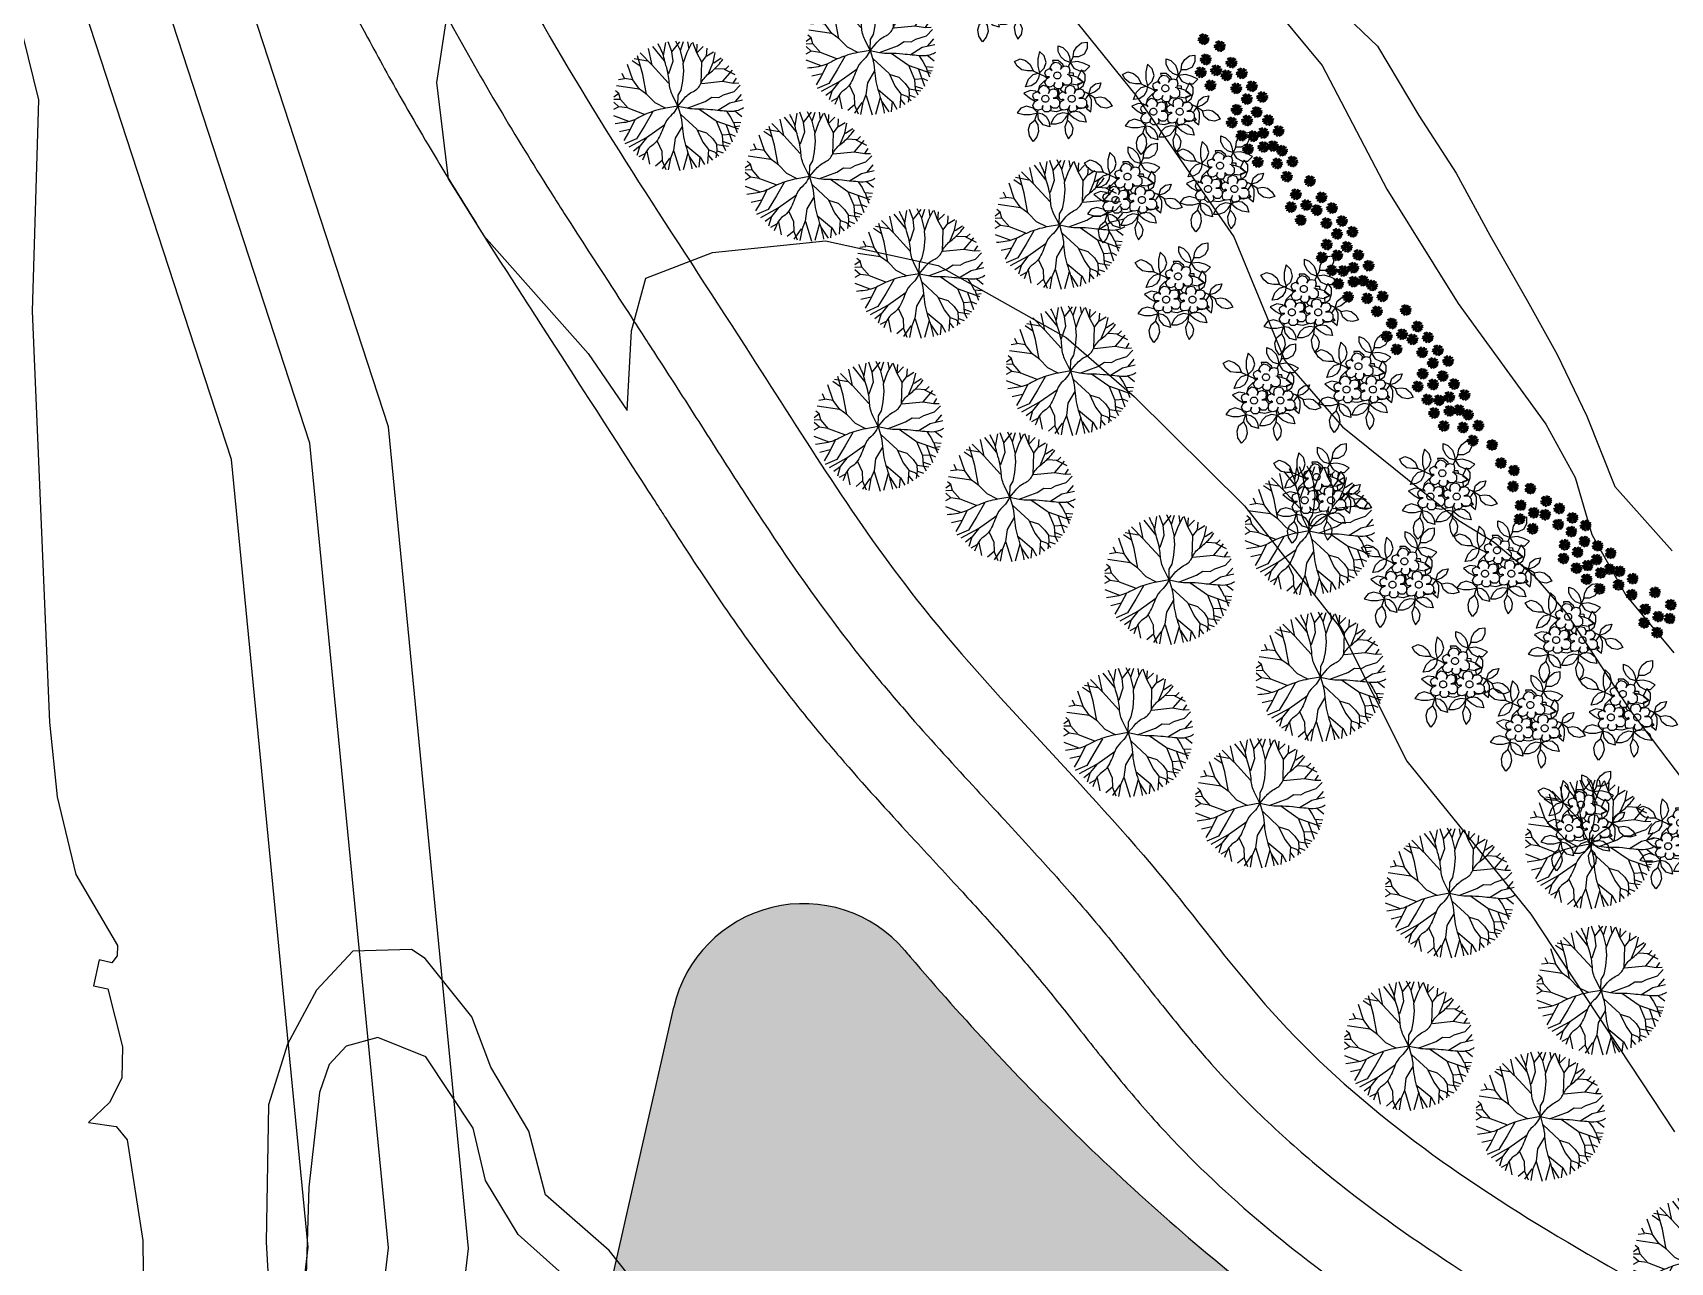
# Model space of a CAD drawing. Header units: millimetres. Extents: x 1101 to 4203, y 1053 to 1744.
# Drawn here: x 1192.8 to 1254.4, y 1559.6 to 1605.9 of the extents above; entities that cross this region are included whole.
import ezdxf

# ---------------------------------------------------------------- set-up
doc = ezdxf.new("R2010")
doc.units = ezdxf.units.MM
for name, color, linetype in [('01_Fina', 7, 'Continuous'), ('03_Gruesa', 7, 'Continuous'), ('NEW_PLANTS', 7, 'Continuous')]:
    doc.layers.add(name, color=color, linetype=linetype)
doc.styles.get("Standard").update_dxf_attribs({"font": 'arial.ttf'})

# ---------------------------------------------------------------- blocks, each defined once
blk = doc.blocks.new('shrubs1')
at = {"color": 70}
for points in [[(4340.8, 952, -0.243115), (4338.9, 955.2, -0.399574), (4342.1, 953.4, -0.151757), (4340.5, 953.9, -0.102993), (4340.8, 952, 4.231592)], [(4343.5, 951.8, -0.243115), (4341, 956.5, -0.399574), (4345.5, 953.8, -0.151757), (4343.2, 954.6, -0.102993), (4343.5, 951.8, 4.231592)], [(4344.5, 955, -0.243115), (4344.4, 958.8, -0.399574), (4346.3, 955.6, -0.151757), (4345.2, 956.8, -0.102993), (4344.5, 955, 4.231592)], [(4347, 950.2, -0.338305), (4347.7, 953.8, -0.306628), (4349.1, 949.7, -0.198031), (4347.9, 952, -0.284575), (4347, 950.2, 2.19888)], [(4349.4, 953.6, -0.243115), (4351.5, 958.5, -0.399574), (4352.1, 953.3, -0.151757), (4351.3, 955.6, -0.102993), (4349.4, 953.6, 4.231592)], [(4351.4, 952, -0.243115), (4354.6, 953.9, -0.399574), (4352.8, 950.6, -0.151757), (4353.3, 952.3, -0.102993), (4351.4, 952, 4.231592)], [(4353.6, 954.2, -0.243115), (4356.8, 956, -0.399574), (4355.1, 952.8, -0.151757), (4355.5, 954.4, -0.102993), (4353.6, 954.2, 4.231592)], [(4341.3, 946.2, -0.243115), (4336, 947.1, -0.399574), (4341, 948.9, -0.151757), (4338.9, 947.7, -0.102993), (4341.3, 946.2, 4.231592)], [(4339.9, 942.8, -0.243115), (4336.2, 942.8, -0.399574), (4339.3, 944.7, -0.151757), (4338.1, 943.6, -0.102993), (4339.9, 942.8, 4.231592)], [(4344.3, 940.9, -0.243115), (4340.3, 937.4, -0.399574), (4341.9, 942.4, -0.151757), (4341.7, 940, -0.102993), (4344.3, 940.9, 4.231592)], [(4343.5, 944.2, -0.243115), (4340.3, 942.3, -0.399574), (4342, 945.6, -0.151757), (4341.5, 943.9, -0.102993), (4343.5, 944.2, 4.231592)], [(4343.6, 948, -0.243115), (4340.4, 949.8, -0.399574), (4344, 949.9, -0.151757), (4342.4, 949.5, -0.102993), (4343.6, 948, 4.231592)], [(4346.3, 943.4, -0.338305), (4343, 941.8, -0.306628), (4345.4, 945.5, -0.198031), (4344.3, 943.1, -0.284575), (4346.3, 943.4, 2.19888)], [(4347.4, 937.5, -0.243115), (4345.6, 934.3, -0.399574), (4345.5, 937.9, -0.151757), (4345.9, 936.3, -0.102993), (4347.4, 937.5, 4.231592)], [(4350.4, 941.8, -0.243115), (4350.4, 938.1, -0.399574), (4348.5, 941.2, -0.151757), (4349.7, 940, -0.102993), (4350.4, 941.8, 4.231592)], [(4352.1, 938.3, -0.243115), (4352.1, 934.6, -0.399574), (4350.2, 937.7, -0.151757), (4351.4, 936.5, -0.102993), (4352.1, 938.3, 4.231592)], [(4351.8, 944.5, -0.243115), (4355.1, 942.6, -0.399574), (4351.4, 942.6, -0.151757), (4353, 942.9, -0.102993), (4351.8, 944.5, 4.231592)], [(4353.3, 941.7, -0.243115), (4356, 937.1, -0.399574), (4351.4, 939.6, -0.151757), (4353.7, 938.9, -0.102993), (4353.3, 941.7, 4.231592)], [(4352.8, 947.4, -0.338305), (4356.3, 946, -0.306628), (4352, 945.3, -0.198031), (4354.5, 946.1, -0.284575), (4352.8, 947.4, 2.19888)], [(4354.8, 944.1, -0.243115), (4359.1, 940.9, -0.399574), (4353.9, 941.4, -0.151757), (4356.3, 941.7, -0.102993), (4354.8, 944.1, 4.231592)], [(4355.3, 947.2, -0.243115), (4360.5, 946.2, -0.399574), (4355.6, 944.4, -0.151757), (4357.6, 945.7, -0.102993), (4355.3, 947.2, 4.231592)], [(4356.7, 950.5, -0.243115), (4360.4, 950.5, -0.399574), (4357.2, 948.6, -0.151757), (4358.5, 949.8, -0.102993), (4356.7, 950.5, 4.231592)]]:
    blk.add_lwpolyline(points, format="xyb", dxfattribs=at)
at = {"color": 46, "lineweight": 25}
for points in [[(4348.3, 946.7, 0.082733), (4340.6, 953.7, 20.273115)], [(4348.3, 946.7, 0.118288), (4343.4, 954.5, 14.536196)], [(4348.3, 946.7, -0.116255), (4353.2, 952.1, -0.060372)], [(4349.9, 949.1, 0.052373), (4351.3, 955.5, 35.05362)], [(4348.3, 946.7, 0.071347), (4339, 947.6, 7.890142)], [(4348.3, 946.7, 0.216963), (4341.6, 944.1, -0.417545)], [(4345.8, 936.4, -0.068386), (4348.3, 946.7, 3.442757)], [(4348.3, 946.7, -0.138137), (4358, 949.8, -6.895939)], [(4354.3, 946.2, 0.065358), (4348.3, 946.7, 1.516281)], [(4348.3, 946.7, -0.109166), (4349.7, 940.2, 0.286313)], [(4351.4, 936.7, 0.100215), (4350.9, 939.7, -1.505929)]]:
    blk.add_lwpolyline(points, format="xyb", dxfattribs=at)
for points in [[(4347.2, 953.2), (4345.2, 956.6)], [(4348.3, 946.7), (4348, 951.6)], [(4354.6, 953.5), (4355.4, 954.4)], [(4338.2, 943.6), (4340.3, 943.9)], [(4341.8, 940), (4343.1, 942.4)], [(4346.4, 948.9), (4342.3, 949.6)], [(4348.3, 946.7), (4344.5, 943.3)], [(4353.6, 939.1), (4348.3, 946.7)], [(4353, 943), (4349.9, 944.4)], [(4356.2, 941.8), (4354.5, 942.3)], [(4357.5, 945.6), (4355.4, 945.4)]]:
    blk.add_lwpolyline(points, dxfattribs=at)
at = {"color": 0, "flags": 1}
for tag, p in [('ITEM', (4350.4, 947)), ('SIZE', (4350.4, 945.8))]:
    blk.add_attdef(tag, p, '', height=0.5, dxfattribs=at)
blk = doc.blocks.new('s1')
blk.add_blockref('shrubs1', (0, 0))
blk = doc.blocks.new('shrubs')
at = {"layer": 'NEW_PLANTS', "color": 70, "linetype": 'Continuous'}
for points in [[(4509.71, 912.42), (4509.27, 910.66), (4509.27, 908.89), (4509.71, 907.35), (4510.82, 908.45), (4511.26, 909.78), (4510.82, 911.32)], [(4514.12, 913.75), (4515.23, 913.3), (4516.33, 912.2), (4516.77, 911.1), (4516.99, 909.78), (4515.67, 910.22), (4514.79, 911.1), (4514.12, 912.42)], [(4520.96, 914.63), (4520.96, 913.08), (4520.3, 911.76), (4518.98, 911.1), (4517.65, 911.1), (4517.87, 912.42), (4518.54, 913.53), (4519.64, 914.41)], [(4503.76, 910), (4505.08, 910.66), (4506.4, 910.22), (4507.51, 909.33), (4508.17, 907.79), (4506.85, 907.79), (4505.52, 908.01), (4504.42, 908.89)], [(4521.62, 908.89), (4520.3, 909.55), (4518.76, 910), (4516.99, 909.78), (4517.87, 908.45), (4519.2, 907.79), (4520.52, 907.79)], [(4506.4, 904.04), (4507.07, 905.8), (4508.17, 906.91), (4509.71, 907.35), (4509.49, 906.03), (4508.83, 904.92), (4507.73, 904.26)], [(4518.98, 903.38), (4520.08, 904.26), (4520.52, 905.58), (4520.52, 906.91), (4519.64, 908.01), (4518.73, 906.15), (4520.1, 905.12), (4518.73, 904.64)], [(4524.27, 904.92), (4523.83, 903.6), (4522.73, 902.72), (4521.4, 902.28), (4521.84, 903.82), (4522.95, 904.7)], [(4526.92, 899.41), (4525.59, 898.97), (4524.27, 899.19), (4523.17, 900.07), (4522.73, 901.39), (4524.05, 901.61), (4525.15, 901.39), (4526.25, 900.51)], [(4504.42, 897.86), (4505.96, 897.42), (4507.51, 897.42), (4509.27, 897.86), (4508.17, 898.97), (4506.63, 899.41), (4505.3, 898.97)], [(4512.14, 894.55), (4510.6, 895), (4509.49, 896.32), (4509.27, 897.86), (4510.37, 897.64), (4511.26, 896.98), (4511.92, 895.88)], [(4512.36, 895.22), (4513.68, 895.22), (4515.01, 895.66), (4515.89, 896.54), (4516.55, 897.64), (4515.23, 897.86), (4513.9, 897.42), (4513.02, 896.54)], [(4520.74, 895.66), (4519.2, 895.88), (4517.87, 896.54), (4516.55, 897.64), (4517.87, 898.3), (4519.2, 898.08), (4520.3, 897.2)], [(4508.17, 891.03), (4507.29, 892.35), (4507.07, 893.89), (4507.51, 895.22), (4508.61, 896.1), (4509.27, 895), (4509.49, 893.45), (4509.05, 892.13)], [(4516.55, 891.69), (4517.43, 892.79), (4517.65, 894.11), (4517.21, 895.22), (4516.33, 896.1), (4515.67, 894.55), (4515.89, 893.01)]]:
    blk.add_lwpolyline(points, close=True, dxfattribs=at)
at = {"layer": 'NEW_PLANTS', "color": 30, "linetype": 'Continuous', "true_color": 0xf26722}
blk.add_lwpolyline([(4516.64, 906.81), (4517.3, 906.15), (4517.3, 905.06), (4516.64, 904.4), (4515.76, 904.4), (4515.11, 905.06), (4515.11, 904.18), (4514.67, 903.52), (4513.79, 903.52), (4513.13, 904.18), (4513.35, 905.06), (4513.13, 904.4), (4512.26, 903.96), (4511.38, 904.18), (4510.94, 905.06), (4511.38, 905.93), (4512.04, 906.37), (4511.38, 906.37), (4510.94, 907.25), (4511.16, 907.91), (4512.04, 908.34), (4512.7, 907.91), (4512.26, 908.56), (4512.7, 909.44), (4513.35, 909.88), (4514.23, 909.66), (4514.89, 909), (4514.67, 908.12), (4515.11, 908.78), (4515.76, 909), (4516.64, 908.78), (4516.86, 907.91), (4516.64, 907.03)], dxfattribs=at)
at = {"layer": 'NEW_PLANTS', "color": 70, "linetype": 'Continuous'}
for points in [[(4515.38, 908.87), (4515.23, 909.33), (4514.12, 910.22), (4512.8, 910.22), (4512.94, 909.6)], [(4517.65, 911.1), (4516.51, 908.81)], [(4508.17, 907.79), (4511.04, 906.47), (4511.57, 906.06)], [(4511.15, 905.48), (4510.82, 905.36), (4509.71, 904.26), (4509.29, 902.8)], [(4512.61, 908.04), (4512.58, 907.98)], [(4513.25, 904.76), (4513.28, 904.74)], [(4515.65, 904.51), (4515.23, 904.26), (4515.11, 904.26)], [(4517.1, 904.86), (4517.21, 904.7), (4518.76, 904.48), (4520.08, 905.14), (4518.76, 906.25), (4517.63, 906.63), (4516.28, 906.94)], [(4516.73, 907.38), (4517.65, 907.35), (4517.7, 906.63), (4516.76, 906.69)], [(4509.02, 902.78), (4508.83, 902.94), (4507.51, 903.16), (4505.96, 902.5), (4507.29, 901.39), (4508.74, 900.56)], [(4511.78, 903.65), (4511.92, 903.82), (4511.94, 904.04)], [(4513.48, 903.84), (4513.12, 903.47)], [(4513.13, 903.47), (4513.24, 903.6)], [(4514.03, 901.09), (4514.12, 901.17), (4514.34, 902.72), (4514.11, 903.52)], [(4514.52, 903.52), (4515.14, 902.77)], [(4515.42, 900.83), (4515.23, 901.17)], [(4518.78, 903.4), (4518.09, 903.48)], [(4518.37, 903.26), (4518.15, 903.21)], [(4522.73, 901.39), (4520.96, 902.5), (4520.15, 902.86)], [(4520.8, 899.88), (4521.27, 899.28), (4520.74, 898.97), (4521.84, 898.08), (4522.06, 899.63), (4522.06, 900.95), (4521.4, 902.28), (4520.74, 901.39), (4520.52, 900.95)], [(4508.61, 896.1), (4509.35, 898.5)], [(4515.25, 898.56), (4515.23, 898.53), (4513.68, 898.08), (4512.14, 898.3), (4512.11, 898.33)], [(4514.45, 900.25), (4514.6, 900.19)], [(4516.33, 896.1), (4516.55, 897.86), (4516.35, 898.68)], [(4516.8, 899.33), (4516.75, 899.35)], [(4520.8, 899.76), (4521.18, 899.19), (4519.42, 898.75), (4518.57, 898.85)]]:
    blk.add_lwpolyline(points, dxfattribs=at)
at = {"layer": 'NEW_PLANTS', "color": 30, "linetype": 'Continuous', "true_color": 0xf26722}
for points in [[(4509.41, 900.89), (4508.53, 900.89), (4508.1, 901.77), (4508.31, 902.43), (4509.19, 902.87), (4509.85, 902.43), (4509.41, 903.08), (4509.85, 903.96), (4510.51, 904.4), (4511.38, 904.18), (4512.04, 903.3), (4511.82, 902.43), (4512.26, 903.3), (4512.92, 903.52), (4513.79, 903.3), (4514.01, 902.43), (4513.79, 901.55), (4512.92, 901.33), (4513.79, 901.33), (4514.45, 900.67), (4514.45, 899.58), (4513.79, 898.92), (4512.92, 898.92), (4512.26, 899.58), (4512.48, 898.7), (4511.82, 898.04), (4510.94, 898.04), (4510.29, 898.7), (4510.51, 899.58), (4510.29, 898.7), (4509.41, 898.48), (4508.53, 898.7), (4508.1, 899.58), (4508.53, 900.46)], [(4515.54, 900.89), (4514.67, 900.89), (4514.23, 901.77), (4514.45, 902.43), (4515.33, 902.87), (4515.98, 902.43), (4515.76, 903.08), (4515.98, 903.96), (4516.86, 904.4), (4517.74, 904.18), (4518.17, 903.3), (4517.95, 902.43), (4518.39, 903.3), (4519.27, 903.52), (4519.93, 903.3), (4520.36, 902.43), (4519.93, 901.55), (4519.05, 901.33), (4520.15, 901.33), (4520.8, 900.67), (4520.8, 899.58), (4520.15, 898.92), (4519.05, 898.92), (4518.39, 899.58), (4518.61, 898.7), (4517.95, 898.04), (4517.08, 898.04), (4516.64, 898.7), (4516.86, 899.58), (4516.42, 898.7), (4515.54, 898.48), (4514.67, 898.7), (4514.45, 899.58), (4514.67, 900.46)]]:
    blk.add_lwpolyline(points, close=True, dxfattribs=at)
for points in [[(4513.1, 906.71, -0.098476), (4513.16, 907.03, -0.098485), (4513.34, 907.29, -0.098498), (4513.61, 907.47, -0.098507), (4513.93, 907.54, -0.098507), (4514.24, 907.47, -0.098498), (4514.51, 907.29, -0.098485), (4514.69, 907.03, -0.098476), (4514.75, 906.71, -0.098476), (4514.69, 906.39, -0.098485), (4514.51, 906.12, -0.098498), (4514.24, 905.94, -0.098507), (4513.93, 905.88, -0.098507), (4513.61, 905.94, -0.098498), (4513.34, 906.12, -0.098485), (4513.16, 906.39, -0.098476)], [(4510.27, 901.17, -0.098476), (4510.33, 901.49, -0.098485), (4510.51, 901.76, -0.098498), (4510.78, 901.94, -0.098507), (4511.1, 902, -0.098507), (4511.42, 901.94, -0.098498), (4511.68, 901.76, -0.098485), (4511.86, 901.49, -0.098476), (4511.93, 901.17, -0.098476), (4511.86, 900.86, -0.098485), (4511.68, 900.59, -0.098498), (4511.42, 900.41, -0.098507), (4511.1, 900.34, -0.098507), (4510.78, 900.41, -0.098498), (4510.51, 900.59, -0.098485), (4510.33, 900.86, -0.098476)], [(4516.51, 901.17, -0.098476), (4516.57, 901.49, -0.098485), (4516.75, 901.76, -0.098498), (4517.02, 901.94, -0.098507), (4517.34, 902, -0.098507), (4517.66, 901.94, -0.098498), (4517.93, 901.76, -0.098485), (4518.11, 901.49, -0.098476), (4518.17, 901.17, -0.098476), (4518.11, 900.86, -0.098485), (4517.93, 900.59, -0.098498), (4517.66, 900.41, -0.098507), (4517.34, 900.34, -0.098507), (4517.02, 900.41, -0.098498), (4516.75, 900.59, -0.098485), (4516.57, 900.86, -0.098476)]]:
    blk.add_lwpolyline(points, format="xyb", close=True, dxfattribs=at)
blk = doc.blocks.new('tree9')
at = {"color": 106}
for p, q in [((948.46, 449.12), (946.24, 451.41)), ((948.53, 449.07), (947.84, 452.26)), ((950.91, 449.87), (948.69, 452.66)), ((950.75, 450.95), (951.14, 453.4)), ((952.34, 451.69), (951.65, 453.57)), ((952.34, 451.63), (953.87, 453.57)), ((952.56, 449.81), (952.34, 451.63)), ((953.99, 451.86), (953.08, 453.69)), ((953.99, 451.86), (954.56, 453.63)), ((954.56, 449.53), (953.99, 451.86)), ((954.5, 449.41), (955.3, 451.58)), ((955.3, 451.58), (956.21, 453.34)), ((955.64, 452.2), (955.41, 453.57)), ((957.12, 451.41), (956.38, 453.4)), ((957.12, 451.41), (957.24, 453.12)), ((957.12, 451.41), (958.38, 452.66)), ((958.09, 449.64), (957.12, 451.41)), ((959, 450.84), (959.11, 452.31)), ((959.06, 450.84), (960.36, 451.63)), ((960.31, 449.58), (960.71, 451.47)), ((944.82, 446.22), (943.8, 449.19)), ((946.24, 448.84), (944.71, 449.87)), ((947.61, 449.81), (945.05, 450.27)), ((946.75, 447.25), (945.73, 450.84)), ((951.71, 445.6), (948.53, 449.07)), ((951.77, 447.47), (952.56, 449.81)), ((954.62, 447.99), (954.5, 449.41)), ((957.97, 445.49), (958.09, 449.64)), ((958.09, 449.64), (959, 450.84)), ((959.4, 447.42), (960.31, 449.58)), ((960.42, 449.53), (961.85, 450.44)), ((960.71, 448.44), (962.76, 448.33)), ((962.42, 448.28), (964.47, 447.25)), ((962.76, 448.33), (963.33, 448.9)), ((946.02, 444.46), (941.69, 445.09)), ((943.23, 446.39), (942.03, 446.22)), ((943.23, 446.46), (942.77, 447.47)), ((944.82, 446.22), (943.23, 446.46)), ((946.07, 444.46), (944.82, 446.22)), ((947.44, 443.43), (946.75, 447.25)), ((954.1, 444.23), (954.44, 445.94)), ((954.44, 445.94), (954.62, 447.99)), ((958.09, 445.54), (962.07, 445.94)), ((962.07, 445.94), (964.18, 445.6)), ((962.14, 445.94), (964.01, 448.11)), ((964.18, 445.6), (964.81, 446.57)), ((964.18, 445.6), (965.26, 445.65)), ((964.36, 444), (965.49, 445.2)), ((942.09, 443.6), (941.12, 442.87)), ((942.42, 442.46), (941.12, 442.41)), ((942.14, 441.05), (941.12, 441.95)), ((942.09, 443.6), (941.46, 444.12)), ((942.42, 442.46), (942.09, 443.6)), ((943.91, 440.76), (942.42, 442.46)), ((947.5, 443.43), (946.07, 444.46)), ((949.09, 441.78), (947.5, 443.43)), ((953.48, 441.27), (953.53, 443.27)), ((953.53, 443.27), (954.1, 444.23)), ((955.3, 440.76), (958.77, 442.06)), ((958.77, 442.06), (960.03, 442.87)), ((960.03, 442.87), (961.39, 442.81)), ((961.39, 442.81), (962.3, 443.32)), ((962.3, 443.32), (964.36, 444)), ((963.5, 441.78), (965.95, 442.35)), ((964.58, 442.06), (965.77, 443.43)), ((942.09, 441.05), (941.06, 440.48)), ((944.02, 438.19), (941.17, 439.27)), ((943.8, 440.81), (942.14, 441.05)), ((947.04, 439.56), (943.91, 440.76)), ((948.58, 440.02), (947.1, 437.45)), ((951.08, 440.76), (949.09, 441.78)), ((954.05, 439.56), (957.12, 436.72)), ((957.52, 440.65), (960.88, 438.31)), ((961.17, 440.36), (963.5, 441.78)), ((962.87, 440.19), (963.61, 439.05)), ((963.61, 439.05), (964.12, 438.08)), ((964.41, 440.3), (965.83, 439.16)), ((944.25, 436.66), (942.26, 436.2)), ((943.96, 436.08), (943.06, 434.55)), ((945.28, 438.59), (943.96, 436.08)), ((947.1, 437.45), (945.5, 434.83)), ((950.97, 437.57), (947.44, 435.07)), ((954.33, 437.23), (952.97, 434.95)), ((957.12, 436.72), (958.32, 434.21)), ((957.17, 436.6), (959, 436.03)), ((959, 436.03), (960.25, 434.83)), ((960.88, 438.31), (962.01, 435.58)), ((961, 438.25), (965.15, 436.77)), ((962.07, 435.64), (963.67, 435.75)), ((962.82, 437.57), (963.95, 434.26)), ((963.67, 435.75), (964.52, 435.35)), ((964.12, 438.08), (965.61, 437.97)), ((964.23, 438.08), (964.47, 437.23)), ((964.47, 437.23), (965.44, 437.34)), ((964.47, 437.23), (964.92, 436.08)), ((945.5, 434.83), (943.28, 433.86)), ((947.38, 435.07), (944.02, 433.24)), ((946.18, 433.42), (944.93, 432.5)), ((946.18, 433.47), (945.61, 431.64)), ((947.44, 435.07), (946.18, 433.47)), ((947.5, 432.45), (948.01, 429.94)), ((949.49, 434.43), (950.4, 432.5)), ((950.4, 432.5), (950.46, 430.68)), ((952.68, 432.61), (952.05, 431.13)), ((952.97, 434.95), (952.68, 432.61)), ((952.73, 432.5), (953.87, 428.74)), ((955.02, 433.64), (957.75, 431.36)), ((958.32, 434.21), (959.4, 432.78)), ((959.4, 432.78), (959.22, 430.1)), ((959.46, 432.73), (960.54, 432.33)), ((960.25, 434.83), (960.93, 433.81)), ((961, 432.56), (960.82, 431.19)), ((960.93, 433.81), (961, 432.56)), ((961, 433.75), (963.22, 433.42)), ((961.05, 432.56), (962.19, 432.16)), ((962.01, 435.58), (962.14, 433.7)), ((962.14, 433.7), (962.7, 432.61)), ((962.19, 434.32), (963.55, 433.86)), ((947.15, 431.99), (945.96, 431.36)), ((950.46, 430.68), (949.21, 429.6)), ((951.88, 431.13), (950.46, 429.09)), ((950.46, 430.62), (951.14, 428.97)), ((952.05, 431.13), (951.65, 428.85)), ((955.41, 432.1), (954.5, 428.85)), ((955.7, 431.42), (957.06, 429.31)), ((957.75, 431.36), (957.52, 429.37)), ((957.81, 431.31), (958.6, 429.88)), ((959.4, 431.64), (960.14, 430.74)), ((960.54, 432.33), (961.39, 431.48))]:
    blk.add_line(p, q, dxfattribs=at)
for points in [[(953.51, 441.18), (952.47, 443.26, -0.10411), (951.83, 445.71, 0.032984), (951.65, 447.25, 0.034072), (951.2, 449.01, -0.030956), (950.8, 450.55, 0.076171), (950.29, 451.98, -0.026216), (949.72, 453.17, 1.568784)], [(953.51, 441.18), (954.56, 442.46, -0.107856), (956.49, 444, 0.175024), (957.92, 445.49, -0.125464), (959.4, 447.36, 0.043348), (961.28, 449.07, 0.04978), (962.14, 450.21, -8.896609)], [(953.51, 441.18), (951.14, 440.76, 0.029099), (949.21, 440.3, 0.05336), (945.96, 438.94, -0.09082), (943.06, 437.97, -0.003401), (941.41, 437.74, 1.084963)], [(953.51, 441.18), (953.13, 440.53, -0.07796), (952.05, 439.22, 0.120857), (950.91, 437.57, -0.011392), (950.29, 436.03, -0.038005), (949.54, 434.61, -0.112949), (948.46, 433.53, 0.14803), (947.27, 432.16, 0.020427), (946.7, 430.74, 1.639795)], [(953.51, 441.18), (955.3, 440.81, 0.056937), (957.24, 440.65, -0.035612), (959.79, 440.53, 0.008822), (963.33, 440.19, 0.099585), (965.2, 440.41, 0.073278), (966.12, 440.87, -1.918828)], [(953.51, 441.18), (953.94, 439.67, -0.054456), (954.33, 437.34, 0.065281), (955.13, 433.13, -0.028329), (956.21, 429.09, 4.035528)]]:
    blk.add_lwpolyline(points, format="xyb", dxfattribs=at)
at = {"color": 106, "flags": 1}
for tag, p in [('ITEM', (953.79, 443.71)), ('SIZE', (953.53, 441.16))]:
    blk.add_attdef(tag, p, '', height=2.09, dxfattribs=at)
blk = doc.blocks.new('Borde del rio puyo')
for name, p, xscale, yscale, zscale in [('shrubs', (513.356, 1464.182), 0.1586335689872081, 0.1586335689872081, 0.1586335689872081), ('tree9', (1038.278, 1519.143), 0.1950770953426661, 0.1950770953426661, 0.1950770953426661), ('tree9', (1031.046, 1517.052), 0.1950770953426661, 0.1950770953426661, 0.1950770953426661), ('shrubs', (515.259, 1460.432), 0.1586335689872081, 0.1586335689872081, 0.1586335689872081), ('shrubs', (519.319, 1459.944), 0.1586335689872081, 0.1586335689872081, 0.1586335689872081), ('tree9', (1035.996, 1514.398), 0.1950770953426661, 0.1950770953426661, 0.1950770953426661), ('shrubs', (517.896, 1456.628), 0.1586335689872081, 0.1586335689872081, 0.1586335689872081), ('shrubs', (521.375, 1457.041), 0.1586335689872081, 0.1586335689872081, 0.1586335689872081), ('tree9', (1045.388, 1512.584), 0.1950770953426661, 0.1950770953426661, 0.1950770953426661), ('tree9', (1040.119, 1510.744), 0.1950770953426661, 0.1950770953426661, 0.1950770953426661), ('shrubs', (519.799, 1452.877), 0.1586335689872081, 0.1586335689872081, 0.1586335689872081), ('shrubs', (524.526, 1452.398), 0.1586335689872081, 0.1586335689872081, 0.1586335689872081), ('tree9', (1045.812, 1507.086), 0.1950770953426661, 0.1950770953426661, 0.1950770953426661), ('shrubs', (523.103, 1449.081), 0.1586335689872081, 0.1586335689872081, 0.1586335689872081), ('shrubs', (526.582, 1449.494), 0.1586335689872081, 0.1586335689872081, 0.1586335689872081), ('tree9', (1038.58, 1504.996), 0.1950770953426661, 0.1950770953426661, 0.1950770953426661), ('tree9', (1043.53, 1502.342), 0.1950770953426661, 0.1950770953426661, 0.1950770953426661), ('shrubs', (529.733, 1445.47), 0.1586335689872081, 0.1586335689872081, 0.1586335689872081), ('shrubs', (525.007, 1445.331), 0.1586335689872081, 0.1586335689872081, 0.1586335689872081), ('tree9', (1054.785, 1501.068), 0.1950770953426661, 0.1950770953426661, 0.1950770953426661), ('tree9', (1049.516, 1499.229), 0.1950770953426661, 0.1950770953426661, 0.1950770953426661), ('shrubs', (531.789, 1442.567), 0.1586335689872081, 0.1586335689872081, 0.1586335689872081), ('shrubs', (528.31, 1442.154), 0.1586335689872081, 0.1586335689872081, 0.1586335689872081), ('shrubs', (534.466, 1440.07), 0.1586335689872081, 0.1586335689872081, 0.1586335689872081), ('tree9', (1055.21, 1495.571), 0.1950770953426661, 0.1950770953426661, 0.1950770953426661), ('shrubs', (530.214, 1438.403), 0.1586335689872081, 0.1586335689872081, 0.1586335689872081), ('tree9', (1047.977, 1493.481), 0.1950770953426661, 0.1950770953426661, 0.1950770953426661), ('shrubs', (533.042, 1436.754), 0.1586335689872081, 0.1586335689872081, 0.1586335689872081), ('shrubs', (536.522, 1437.167), 0.1586335689872081, 0.1586335689872081, 0.1586335689872081), ('tree9', (1052.928, 1490.826), 0.1950770953426661, 0.1950770953426661, 0.1950770953426661), ('tree9', (1065.332, 1489.282), 0.1950770953426661, 0.1950770953426661, 0.1950770953426661), ('shrubs', (534.946, 1433.003), 0.1586335689872081, 0.1586335689872081, 0.1586335689872081), ('shrubs', (538.676, 1432.319), 0.1586335689872081, 0.1586335689872081, 0.1586335689872081), ('tree9', (1060.063, 1487.442), 0.1950770953426661, 0.1950770953426661, 0.1950770953426661), ('tree9', (1065.756, 1483.784), 0.1950770953426661, 0.1950770953426661, 0.1950770953426661), ('tree9', (1058.524, 1481.694), 0.1950770953426661, 0.1950770953426661, 0.1950770953426661), ('tree9', (1063.474, 1479.04), 0.1950770953426661, 0.1950770953426661, 0.1950770953426661), ('tree9', (1069.39, 1473.618), 0.1950770953426661, 0.1950770953426661, 0.1950770953426661)]:
    blk.add_blockref(name, p, dxfattribs=dict(xscale=xscale, yscale=yscale, zscale=zscale))
at = {"xscale": 0.01683469536077231, "yscale": 0.01683469536077231, "zscale": 0.01683469536077231}
for p, rotation in [((1162.504, 1596.152), 354.9855783136047), ((1163.113, 1595.89), 354.9855783136047), ((1162.584, 1595.389), 354.9855783136047), ((1162.975, 1594.983), 354.9855783136047), ((1163.551, 1595.273), 354.9855783136047), ((1162.398, 1594.907), 354.9855783136047), ((1162.765, 1594.416), 354.9855783136047), ((1163.366, 1594.791), 354.9855783136047), ((1163.732, 1594.301), 354.9855783136047), ((1163.942, 1594.867), 354.9855783136047), ((1164.318, 1594.382), 354.9855783136047), ((1164.132, 1593.9), 354.9855783136047), ((1164.709, 1593.976), 354.9855783136047), ((1163.747, 1593.499), 354.9855783136047), ((1164.139, 1593.093), 354.9855783136047), ((1164.499, 1593.409), 354.9855783136047), ((1164.93, 1593.107), 354.9855783136047), ((1163.562, 1593.017), 354.9855783136047), ((1163.929, 1592.527), 354.9855783136047), ((1164.361, 1592.504), 354.9855783136047), ((1164.744, 1592.625), 354.9855783136047), ((1165.321, 1592.701), 354.9855783136047), ((1164.175, 1592.022), 354.9855783136047), ((1164.752, 1592.098), 354.9855783136047), ((1165.111, 1592.135), 354.9855783136047), ((1165.451, 1591.957), 354.9855783136047), ((1164.542, 1591.532), 354.9855783136047), ((1165.265, 1591.475), 354.9855783136047), ((1165.842, 1591.551), 354.9855783136047), ((1165.632, 1590.984), 354.9855783136047), ((1166.502, 1590.82), 354.9855783136047), ((1165.973, 1590.319), 354.9855783136047), ((1166.94, 1590.203), 354.9855783136047), ((1165.787, 1589.837), 354.9855783136047), ((1166.364, 1589.913), 354.9855783136047), ((1166.754, 1589.722), 354.9855783136047), ((1167.331, 1589.798), 354.9855783136047), ((1166.154, 1589.347), 354.9855783136047), ((1167.121, 1589.231), 354.9855783136047), ((1167.521, 1588.83), 354.9855783136047), ((1167.707, 1589.312), 354.9855783136047), ((1168.098, 1588.906), 354.9855783136047), ((1167.136, 1588.429), 354.9855783136047), ((1167.888, 1588.34), 354.9855783136047), ((1166.951, 1587.948), 354.9855783136047), ((1167.528, 1588.023), 354.9855783136047), ((1168.133, 1587.556), 354.9855783136047), ((1168.318, 1588.038), 354.9855783136047), ((1168.71, 1587.632), 354.9855783136047), ((1167.318, 1587.457), 354.9855783136047), ((1167.564, 1586.952), 354.9855783136047), ((1167.749, 1587.434), 354.9855783136047), ((1168.141, 1587.028), 354.9855783136047), ((1168.5, 1587.065), 354.9855783136047), ((1167.931, 1586.462), 354.9855783136047), ((1168.654, 1586.405), 354.9855783136047), ((1168.84, 1586.887), 354.9855783136047), ((1169.231, 1586.481), 354.9855783136047), ((1169.021, 1585.915), 354.9855783136047), ((1170.106, 1585.961), 354.9855783136047), ((1169.577, 1585.459), 354.9855783136047), ((1170.544, 1585.344), 354.9855783136047), ((1169.391, 1584.977), 354.9855783136047), ((1169.758, 1584.487), 354.9855783136047), ((1169.968, 1585.053), 354.9855783136047), ((1170.358, 1584.862), 354.9855783136047), ((1170.935, 1584.938), 354.9855783136047), ((1171.311, 1584.452), 354.9855783136047), ((1170.725, 1584.371), 354.9855783136047), ((1171.125, 1583.97), 354.9855783136047), ((1171.702, 1584.046), 354.9855783136047), ((1170.74, 1583.569), 354.9855783136047), ((1171.492, 1583.48), 354.9855783136047), ((1170.555, 1583.088), 354.9855783136047), ((1171.132, 1583.164), 354.9855783136047), ((1171.737, 1582.696), 354.9855783136047), ((1171.922, 1583.178), 354.9855783136047), ((1172.314, 1582.772), 354.9855783136047), ((1170.921, 1582.597), 354.9855783136047), ((1171.168, 1582.092), 354.9855783136047), ((1171.353, 1582.574), 354.9855783136047), ((1171.745, 1582.168), 354.9855783136047), ((1172.104, 1582.205), 354.9855783136047), ((1172.444, 1582.027), 354.9855783136047), ((1171.535, 1581.602), 354.9855783136047), ((1172.258, 1581.545), 354.9855783136047), ((1172.835, 1581.621), 354.9855783136047), ((1172.625, 1581.055), 354.9855783136047), ((1179.058, 1560.271), 11.40241059037434), ((1179.393, 1559.593), 11.40241059037434), ((1179.883, 1559.314), 11.40241059037434), ((1179.842, 1558.712), 11.40241059037434), ((1180.5, 1558.632), 11.40241059037434), ((1180.133, 1558.002), 11.40241059037434), ((1180.624, 1557.723), 11.40241059037434), ((1181.094, 1558.164), 11.40241059037434), ((1181.584, 1557.885), 11.40241059037434), ((1180.092, 1557.487), 11.40241059037434), ((1180.582, 1557.12), 11.40241059037434), ((1181.052, 1557.649), 11.40241059037434), ((1181.543, 1557.283), 11.40241059037434), ((1182.081, 1557.526), 11.40241059037434), ((1182.572, 1557.247), 11.40241059037434), ((1181.784, 1556.518), 11.40241059037434), ((1182.04, 1557.011), 11.40241059037434), ((1182.53, 1556.644), 11.40241059037434), ((1183.029, 1556.476), 11.40241059037434), ((1181.742, 1556.003), 11.40241059037434), ((1182.274, 1556.239), 11.40241059037434), ((1182.987, 1555.961), 11.40241059037434), ((1183.519, 1556.197), 11.40241059037434), ((1182.232, 1555.636), 11.40241059037434), ((1182.611, 1555.222), 11.40241059037434), ((1182.653, 1555.736), 11.40241059037434), ((1183.143, 1555.458), 11.40241059037434), ((1183.477, 1555.595), 11.40241059037434), ((1183.854, 1555.52), 11.40241059037434), ((1184.344, 1555.241), 11.40241059037434), ((1183.102, 1554.855), 11.40241059037434), ((1183.812, 1555.005), 11.40241059037434), ((1184.302, 1554.639), 11.40241059037434), ((1185.183, 1554.727), 11.40241059037434), ((1184.817, 1554.096), 11.40241059037434), ((1185.778, 1554.259), 11.40241059037434), ((1184.775, 1553.582), 11.40241059037434), ((1185.307, 1553.818), 11.40241059037434), ((1185.736, 1553.744), 11.40241059037434), ((1185.266, 1553.215), 11.40241059037434)]:
    blk.add_blockref('s1', p, dxfattribs=dict(at, rotation=rotation))

msp = doc.modelspace()

# ---------------------------------------------------------------- hatches: boundary and pattern name
at = {"layer": '03_Gruesa', "true_color": 0x17923e}
h = msp.add_hatch(color=114, dxfattribs=at)
h.dxf.hatch_style = 1
edge = h.paths.add_edge_path()
edge.add_arc((1254.359, 1543.235), 5, 0, 65.74676)
edge.add_spline(control_points=[(1256.413, 1547.794), (1254.61, 1548.606), (1252.824, 1549.482), (1249.084, 1551.481), (1247.137, 1552.621), (1243.314, 1555.081), (1241.43, 1556.411), (1236.978, 1559.843), (1234.503, 1562.015), (1229.899, 1566.487), (1227.771, 1568.786), (1225.719, 1571.191), (1225.652, 1571.269), (1225.586, 1571.347)], knot_values=[16.439063, 16.439063, 16.439063, 16.439063, 20.711648, 20.711648, 25.494821, 25.494821, 30.277994, 30.277994, 37.432012, 37.432012, 44.58603, 44.58603, 44.825396, 44.825396, 44.825396, 44.825396], degree=3, periodic=0)
edge.add_arc((1221.774, 1568.112), 5, 41.59087, 167.19642)
edge.add_line((1216.898, 1569.22), (1206.452, 1523.254))
edge.add_line((1206.452, 1523.254), (1203.595, 1491.027))
edge.add_arc((1208.575, 1490.585), 5, 174.93353, 236.40163)
edge.add_line((1205.808, 1486.42), (1252.126, 1455.649))
edge.add_line((1252.126, 1455.649), (1253.018, 1455.4))
edge.add_arc((1254.359, 1460.217), 5, 254.44101, 360)
edge.add_line((1259.359, 1460.217), (1259.359, 1543.235))
h.paths.add_polyline_path([(1294.359, 1506.484), (1279.359, 1506.484), (1264.359, 1506.484), (1264.246, 1468.381, 0.676509), (1272.851, 1464.902), (1298.392, 1491.484), (1294.359, 1491.484)])
edge = h.paths.add_edge_path()
edge.add_spline(control_points=[(1314.725, 1539.935), (1314.05, 1539.844), (1313.373, 1539.758), (1308.851, 1539.231), (1304.918, 1538.973), (1296.78, 1538.871), (1292.558, 1539.049), (1284.113, 1539.888), (1279.887, 1540.548), (1274.009, 1541.84), (1272.338, 1542.249), (1270.673, 1542.703)], knot_values=[55.871493, 55.871493, 55.871493, 55.871493, 57.465058, 57.465058, 66.471798, 66.471798, 76.038145, 76.038145, 85.604491, 85.604491, 89.418503, 89.418503, 89.418503, 89.418503], degree=3, periodic=0)
edge.add_arc((1269.359, 1537.878), 5, 76.26144, 180)
edge.add_line((1264.359, 1537.878), (1264.359, 1521.484))
edge.add_line((1264.359, 1521.484), (1279.359, 1521.484))
edge.add_line((1279.359, 1521.484), (1294.359, 1521.484))
edge.add_line((1294.359, 1521.484), (1309.359, 1521.484))
edge.add_line((1309.359, 1521.484), (1318.998, 1531.515))
edge.add_arc((1315.392, 1534.979), 5, 316.14413, 457.67097)

# ---------------------------------------------------------------- linework, layer by layer
for points in [[(1199.202, 1498.866), (1204.745, 1548.039), (1206.165, 1560.168), (1203.216, 1590.433), (1190.983, 1627.921), (1172.021, 1656.449), (1161.22, 1671.762), (1134.578, 1688.28)], [(1182.159, 1363.82), (1181.533, 1367.919), (1189.535, 1439.139), (1190.575, 1449.116), (1201.764, 1548.382), (1203.148, 1560.197), (1200.262, 1589.814), (1188.258, 1626.601), (1169.57, 1654.72), (1159.121, 1669.534), (1132.997, 1685.731)], [(1202.455, 1500.943), (1207.725, 1547.697), (1209.182, 1560.139), (1206.17, 1591.051), (1194.193, 1627.754)]]:
    msp.add_lwpolyline(points)
for points, knots in [([(1203.64, 1743.138), (1202.19, 1737.333), (1200.75, 1731.568), (1198.53, 1724.008), (1197.943, 1722.11), (1196.316, 1717.171), (1195.22, 1714.157), (1192.781, 1708.241), (1191.441, 1705.341), (1189.681, 1701.999), (1189.399, 1701.476), (1188.538, 1699.916), (1187.923, 1698.854), (1186.697, 1696.633), (1186.087, 1695.474), (1185.272, 1693.653), (1185.025, 1693.05), (1184.571, 1691.837), (1184.363, 1691.224), (1183.794, 1689.368), (1183.488, 1688.109), (1182.778, 1684.298), (1182.581, 1681.711), (1182.654, 1678.157), (1182.712, 1677.169), (1182.994, 1674.227), (1183.324, 1672.336), (1184.082, 1668.67), (1184.51, 1666.893), (1185.038, 1664.562), (1185.167, 1663.978), (1185.414, 1662.814), (1185.533, 1662.227), (1185.881, 1660.455), (1186.1, 1659.259), (1186.762, 1655.636), (1187.207, 1653.176), (1188.053, 1649.46), (1188.367, 1648.212), (1188.966, 1646.138), (1189.225, 1645.311), (1190.078, 1642.84), (1190.736, 1641.242), (1192.151, 1638.128), (1192.908, 1636.61), (1194.498, 1633.546), (1195.332, 1632.003), (1196.91, 1629.04), (1197.663, 1627.604), (1199.154, 1624.721), (1199.891, 1623.276), (1201.51, 1620.065), (1202.389, 1618.297), (1204.974, 1613.056), (1206.689, 1609.518), (1209.205, 1604.957), (1209.822, 1603.886), (1211.08, 1601.78), (1211.722, 1600.742), (1212.506, 1599.501), (1212.641, 1599.288), (1212.776, 1599.076), (1215.466, 1594.913), (1215.879, 1594.279), (1216.843, 1592.792), (1217.388, 1591.943), (1218.486, 1590.222), (1219.04, 1589.352), (1220.739, 1586.733), (1221.923, 1584.977), (1223.619, 1582.759), (1224.018, 1582.256), (1224.825, 1581.275), (1225.234, 1580.795), (1226.468, 1579.376), (1227.301, 1578.462), (1228.845, 1576.786), (1229.557, 1576.02), (1230.81, 1574.648), (1231.357, 1574.041), (1232.224, 1573.048), (1232.553, 1572.663), (1233.118, 1571.984), (1233.357, 1571.69), (1233.841, 1571.087), (1234.085, 1570.779), (1234.824, 1569.843), (1235.328, 1569.201), (1236.217, 1568.115), (1236.588, 1567.674), (1237.313, 1566.852), (1237.662, 1566.475), (1238.368, 1565.742), (1238.728, 1565.385), (1239.825, 1564.338), (1240.579, 1563.674), (1242.895, 1561.769), (1244.511, 1560.616), (1248.19, 1558.224), (1250.272, 1557.022), (1252.359, 1555.868)], [0, 0, 0, 0, 17.905649, 17.905649, 23.968191, 23.968191, 33.813234, 33.813234, 43.658276, 43.658276, 45.497172, 45.497172, 49.174964, 49.174964, 52.852755, 52.852755, 54.605725, 54.605725, 56.358695, 56.358695, 59.864635, 59.864635, 66.876515, 66.876515, 69.590889, 69.590889, 75.019638, 75.019638, 80.448386, 80.448386, 82.282709, 82.282709, 84.117032, 84.117032, 87.785677, 87.785677, 95.122968, 95.122968, 98.825623, 98.825623, 101.284882, 101.284882, 106.203399, 106.203399, 111.121916, 111.121916, 116.317436, 116.317436, 121.218243, 121.218243, 126.11905, 126.11905, 132.078779, 132.078779, 143.710326, 143.710326, 147.3025, 147.3025, 150.894674, 150.894674, 151.641396, 151.641396, 151.641396, 153.914331, 153.914331, 156.975995, 156.975995, 160.037659, 160.037659, 166.160986, 166.160986, 167.975509, 167.975509, 169.790031, 169.790031, 173.419076, 173.419076, 176.564807, 176.564807, 179.078068, 179.078068, 180.662135, 180.662135, 181.858132, 181.858132, 183.054128, 183.054128, 185.446122, 185.446122, 187.069602, 187.069602, 188.485565, 188.485565, 189.901527, 189.901527, 192.733452, 192.733452, 198.397302, 198.397302, 205.330694, 205.330694, 205.330694, 205.330694]), ([(1194.193, 1627.754), (1194.223, 1627.698), (1194.252, 1627.642), (1194.66, 1626.869), (1195.035, 1626.151), (1196.155, 1623.993), (1196.894, 1622.551), (1198.406, 1619.561), (1199.18, 1618.013), (1200.507, 1615.333), (1201.061, 1614.205), (1202.188, 1611.919), (1202.759, 1610.765), (1204.002, 1608.306), (1204.677, 1606.999), (1205.805, 1604.906), (1206.238, 1604.12), (1207.257, 1602.328), (1207.845, 1601.335), (1209.033, 1599.385), (1209.634, 1598.426), (1210.772, 1596.637), (1211.31, 1595.804), (1211.845, 1594.978), (1216.452, 1587.835), (1216.509, 1587.746), (1217.192, 1586.683), (1217.837, 1585.692), (1219.194, 1583.694), (1219.907, 1582.686), (1221.09, 1581.123), (1221.531, 1580.561), (1222.417, 1579.478), (1222.863, 1578.951), (1224.201, 1577.408), (1225.094, 1576.431), (1226.576, 1574.822), (1227.176, 1574.176), (1228.258, 1572.996), (1228.745, 1572.46), (1229.655, 1571.433), (1230.081, 1570.941), (1230.715, 1570.182), (1230.933, 1569.916), (1231.384, 1569.356), (1231.614, 1569.067), (1232.321, 1568.173), (1232.814, 1567.542), (1233.842, 1566.275), (1234.374, 1565.639), (1235.525, 1564.359), (1236.116, 1563.745), (1237.931, 1561.977), (1239.192, 1560.896), (1243.203, 1557.777), (1246.052, 1556.004), (1249.041, 1554.291), (1249.2, 1554.2), (1249.359, 1554.11)], [117.823093, 117.823093, 117.823093, 117.823093, 118.015878, 118.015878, 120.480067, 120.480067, 125.408444, 125.408444, 130.65851, 130.65851, 134.456863, 134.456863, 138.255216, 138.255216, 142.511064, 142.511064, 145.063533, 145.063533, 148.343988, 148.343988, 151.624443, 151.624443, 154.54552, 154.54552, 154.54552, 154.85609, 154.85609, 158.2433, 158.2433, 161.645536, 161.645536, 163.54332, 163.54332, 165.441105, 165.441105, 169.236673, 169.236673, 171.893779, 171.893779, 174.164065, 174.164065, 176.280759, 176.280759, 177.441123, 177.441123, 178.601487, 178.601487, 180.922214, 180.922214, 183.108534, 183.108534, 185.294854, 185.294854, 189.667493, 189.667493, 198.881777, 198.881777, 199.401, 199.401, 199.401, 199.401])]:
    msp.add_open_spline(points, degree=3, knots=knots)
msp.add_spline([(1206.55, 1742.411), (1198.036, 1713.245), (1191.712, 1699.458), (1188.115, 1692.655), (1185.804, 1676.355), (1188.204, 1664.121), (1192.37, 1645.395), (1198.957, 1631.579), (1205.919, 1617.923), (1212.006, 1606.116), (1219.798, 1593.741), (1226.027, 1584.556), (1235.412, 1573.916), (1239.381, 1569.044), (1262.456, 1553.753), (1273.817, 1547.943), (1292.279, 1545.864), (1304.629, 1545.032), (1323.86, 1547.241), (1343.768, 1554.244), (1348.177, 1560.24), (1355.099, 1558.478), (1361.05, 1563.528), (1368.811, 1564.744), (1375.81, 1569.684), (1387.223, 1575.308), (1397.875, 1585.58), (1409.717, 1597.182), (1418.41, 1615.582), (1419.855, 1625.077), (1420.374, 1641.997), (1422.228, 1651.701), (1429.173, 1651.447), (1435.26, 1654.709), (1443.361, 1656.59), (1455.3, 1651.182), (1462.27, 1643.182), (1465.927, 1633.22), (1474.194, 1620.717), (1478.652, 1616.668), (1481.052, 1602.658), (1484.132, 1591.314), (1484.891, 1574.332), (1484.358, 1564.209), (1486.422, 1559.181), (1489.394, 1548.073), (1492.669, 1543.867), (1495.886, 1536.945), (1501.551, 1533.066), (1522.852, 1526.997), (1548.84, 1524.652), (1563.366, 1519.91), (1597.015, 1518.916), (1608.069, 1518.759), (1621.874, 1530.8), (1629.228, 1540.852), (1637.328, 1541.751), (1654.578, 1528.415), (1666.447, 1514.072), (1678.809, 1502.283), (1683.259, 1485.417), (1688.258, 1473.248), (1696.093, 1461.999), (1707.128, 1455.142), (1716.579, 1451.321), (1728.091, 1440.45), (1739.119, 1428.492), (1751.998, 1419.885), (1768.138, 1407.716), (1779.751, 1403.892), (1792.302, 1394.742), (1800.327, 1389.872), (1811.751, 1382.948), (1818.472, 1377.635), (1820.168, 1369.015), (1828.212, 1360.848), (1834.333, 1353.311), (1847.27, 1343.538), (1858.598, 1336.789), (1868.42, 1330.801), (1878.399, 1329.631), (1894.155, 1331.085)], degree=3)
at = {"layer": '01_Fina', "linetype": 'Continuous'}
for points in [[(1200.982, 1651.304), (1201.542, 1646.364), (1202.502, 1643.154), (1205.982, 1638.624), (1210.252, 1632.444), (1213.792, 1626.894), (1214.532, 1625.154), (1214.862, 1623.634), (1214.882, 1615.894), (1214.582, 1612.524), (1217.822, 1612.724), (1222.682, 1612.404), (1226.912, 1611.344), (1230.112, 1608.674), (1234.282, 1603.494), (1237.952, 1598.194), (1239.872, 1593.544), (1242.042, 1591.044), (1246.412, 1587.524), (1247.742, 1586.714), (1249.242, 1585.454), (1250.442, 1584.064), (1252.862, 1580.384), (1254.822, 1577.784)], [(1205.062, 1650.744), (1205.832, 1646.424), (1206.622, 1643.994), (1208.372, 1640.214), (1214.872, 1632.624), (1220.202, 1625.854), (1220.622, 1624.554), (1220.862, 1622.854), (1220.772, 1621.264), (1219.752, 1616.574), (1224.292, 1617.034), (1226.372, 1616.724), (1231.312, 1613.904), (1236.992, 1609.824), (1241.282, 1604.644), (1243.712, 1599.984), (1246.392, 1595.694), (1249.692, 1591.154), (1250.792, 1589.144), (1251.422, 1587.004), (1252.692, 1584.714), (1254.502, 1582.544)], [(1241.092, 1607.554), (1243.362, 1605.364), (1244.912, 1602.754), (1246.312, 1600.584), (1247.582, 1598.264), (1248.992, 1595.804), (1250.112, 1593.774), (1251.232, 1591.454), (1252.282, 1588.804), (1254.432, 1586.384)], [(1208.402, 1606.794), (1207.972, 1604.004), (1208.412, 1600.374), (1209.752, 1598.234), (1213.682, 1593.804), (1215.142, 1591.664), (1215.312, 1594.654), (1215.842, 1596.644), (1218.352, 1597.604), (1222.602, 1598.044), (1226.832, 1597.114), (1231.652, 1594.414), (1234.202, 1592.194), (1238.352, 1588.074), (1241.922, 1583.534), (1244.462, 1578.474), (1249.122, 1572.714), (1254.532, 1564.534)], [(1192.422, 1605.744), (1193.012, 1603.344), (1192.772, 1595.394), (1193.422, 1579.934), (1193.712, 1577.134), (1194.412, 1574.214), (1195.982, 1571.544), (1195.972, 1571.144), (1195.762, 1570.884), (1195.292, 1570.994), (1195.072, 1570.024), (1195.612, 1569.904), (1196.162, 1567.724), (1196.142, 1566.554), (1195.682, 1565.634), (1194.892, 1564.884), (1195.932, 1564.734), (1196.342, 1564.234), (1196.932, 1560.444), (1196.952, 1558.104)], [(1216.592, 1557.384), (1214.462, 1560.064), (1212.072, 1562.164), (1211.452, 1564.554), (1210.022, 1566.964), (1209.302, 1568.854), (1207.542, 1571.044), (1207.032, 1571.384), (1204.832, 1571.324), (1203.462, 1569.854), (1202.372, 1567.824), (1201.652, 1565.544), (1201.572, 1560.384), (1201.692, 1558.184)]]:
    msp.add_lwpolyline(points, dxfattribs=at)
msp.add_lwpolyline([(1214.582, 1554.454), (1214.262, 1556.274), (1213.522, 1558.454), (1211.042, 1560.664), (1209.812, 1562.704), (1209.352, 1564.674), (1207.572, 1567.354), (1205.772, 1568.084), (1204.572, 1567.754), (1203.932, 1567.064), (1203.572, 1566.014), (1203.172, 1562.454), (1203.042, 1558.324), (1203.702, 1551.324), (1205.432, 1550.104), (1207.612, 1549.764), (1209.992, 1549.954), (1213.862, 1552.574)], close=True, dxfattribs=at)
at = {"layer": '03_Gruesa', "color": 116, "true_color": 0x136734}
msp.add_line((1206.452, 1523.254), (1216.898, 1569.22), dxfattribs=at)
msp.add_arc((1221.774, 1568.112), 5, 40.3153, 167.19642, dxfattribs=at)
msp.add_open_spline([(1225.586, 1571.347), (1225.652, 1571.269), (1225.719, 1571.191), (1227.771, 1568.786), (1229.899, 1566.487), (1234.503, 1562.015), (1236.978, 1559.843), (1241.43, 1556.411), (1243.314, 1555.081), (1247.137, 1552.621), (1249.084, 1551.481), (1252.824, 1549.482), (1254.61, 1548.606), (1256.413, 1547.794)], degree=3, knots=[16.439063, 16.439063, 16.439063, 16.439063, 16.678429, 16.678429, 23.832447, 23.832447, 30.986465, 30.986465, 35.769638, 35.769638, 40.552811, 40.552811, 44.825396, 44.825396, 44.825396, 44.825396], dxfattribs=at)

# ---------------------------------------------------------------- block references
msp.add_blockref('Borde del rio puyo', (0, 0))

doc.saveas('drawing.dxf')
